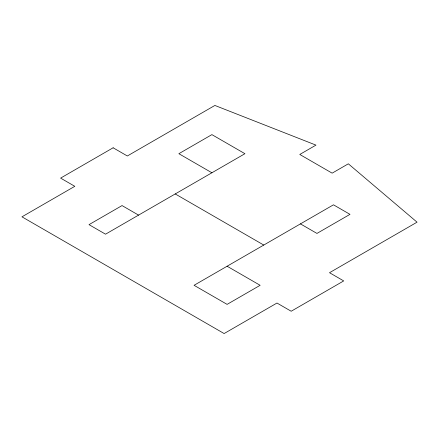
<?xml version="1.0" encoding="UTF-8"?>
<svg xmlns="http://www.w3.org/2000/svg" width="439" height="439" viewBox="0 0 439 439"><rect width="100%" height="100%" fill="white"/><g stroke="black" fill="none" stroke-linecap="round" stroke-linejoin="round"><path stroke-width="0.66" d="M211.9 172.774L178.865 153.699L211.9 134.625L244.935 153.699L105.53 234.185L89.013 224.647L122.047 205.578L138.565 215.115M300.435 223.885L316.953 233.422L349.987 214.353L333.47 204.815L194.065 285.301L227.1 304.375L260.135 285.301L227.1 266.226M175.232 193.945L263.768 245.055M113.125 147.789L60.598 178.113L74.806 186.312L21.95 216.828L224.126 333.552L276.982 303.036L291.189 311.24L343.71 280.916L329.508 272.712L417.05 222.172L348.336 163.807L332.147 173.153L299.777 154.462L315.965 145.117L214.874 105.448L127.332 155.988L113.125 147.789"/></g></svg>
